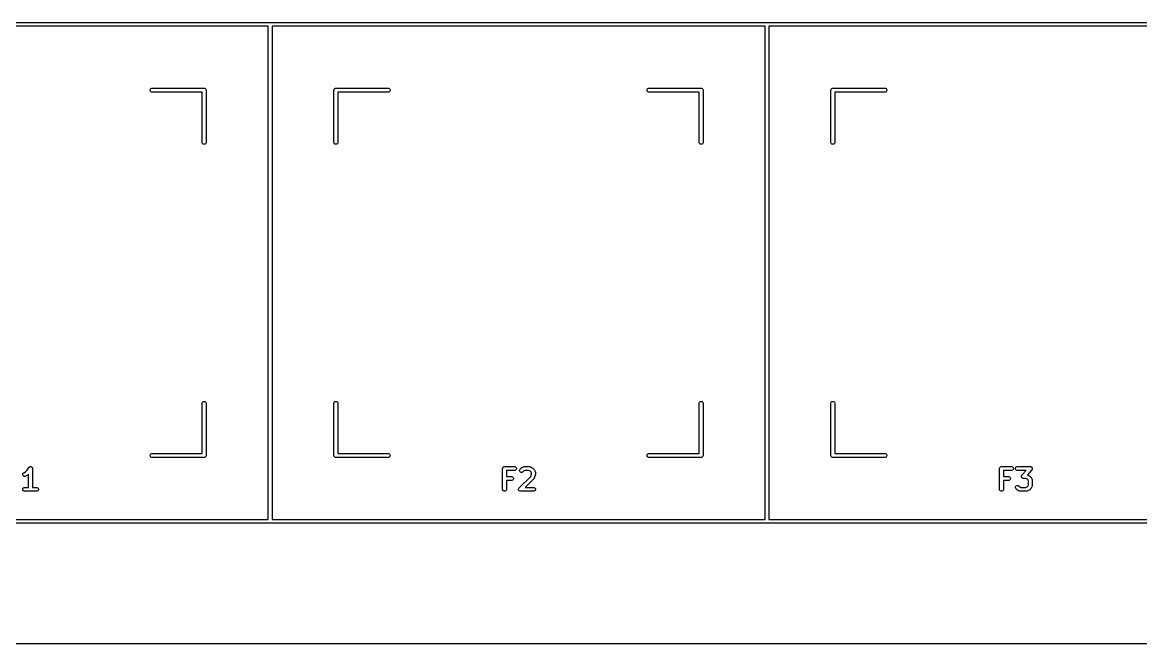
# Model space of a CAD drawing. Extents: x 48 to 353, y -180 to -61.
# Drawn here: x 77.15 to 120.03, y -84.45 to -60.64 of the extents above; entities that cross this region are included whole.
import ezdxf

# ---------------------------------------------------------------- set-up
doc = ezdxf.new("R2010")
doc.units = 0
doc.layers.add('BLACK', color=7, linetype='CONTINUOUS')

msp = doc.modelspace()

# ---------------------------------------------------------------- linework, layer by layer
at = {"layer": 'BLACK', "linetype": 'CONTINUOUS'}
for p, q in [((67.6, -60.6375), (86.65, -60.6375)), ((86.575, -60.7875), (67.675, -60.7875)), ((86.575, -79.6875), (86.575, -60.7875)), ((86.65, -60.6375), (105.7, -60.6375)), ((86.725, -60.7875), (86.725, -79.6875)), ((105.625, -60.7875), (86.725, -60.7875)), ((105.625, -79.6875), (105.625, -60.7875)), ((105.7, -60.6375), (124.75, -60.6375)), ((105.775, -60.7875), (105.775, -79.6875)), ((124.675, -60.7875), (105.775, -60.7875)), ((82.051441, -63.222868), (82.06264, -63.195832)), ((82.051441, -63.252132), (82.051441, -63.222868)), ((82.06264, -63.279168), (82.051441, -63.252132)), ((82.06264, -63.195832), (82.083332, -63.17514)), ((82.083332, -63.29986), (82.06264, -63.279168)), ((82.083332, -63.17514), (82.110368, -63.163941)), ((82.110368, -63.311059), (82.083332, -63.29986)), ((82.110368, -63.163941), (82.125, -63.1625)), ((82.125, -63.3125), (82.110368, -63.311059)), ((82.125, -63.1625), (84.125, -63.1625)), ((84.05, -63.3125), (82.125, -63.3125)), ((84.05, -65.2375), (84.05, -63.3125)), ((84.125, -63.1625), (84.139632, -63.163941)), ((84.139632, -63.163941), (84.166668, -63.17514)), ((84.166668, -63.17514), (84.18736, -63.195832)), ((84.18736, -63.195832), (84.198559, -63.222868)), ((84.198559, -63.222868), (84.2, -63.2375)), ((84.2, -63.2375), (84.2, -65.2375)), ((89.1, -63.2375), (89.101441, -63.222868)), ((89.1, -65.2375), (89.1, -63.2375)), ((89.101441, -63.222868), (89.11264, -63.195832)), ((89.11264, -63.195832), (89.133332, -63.17514)), ((89.133332, -63.17514), (89.160368, -63.163941)), ((89.160368, -63.163941), (89.175, -63.1625)), ((89.175, -63.1625), (91.175, -63.1625)), ((91.175, -63.3125), (89.25, -63.3125)), ((89.25, -63.3125), (89.25, -65.2375)), ((91.175, -63.1625), (91.189632, -63.163941)), ((91.189632, -63.311059), (91.175, -63.3125)), ((91.189632, -63.163941), (91.216668, -63.17514)), ((91.216668, -63.29986), (91.189632, -63.311059)), ((91.216668, -63.17514), (91.23736, -63.195832)), ((91.23736, -63.279168), (91.216668, -63.29986)), ((91.23736, -63.195832), (91.248559, -63.222868)), ((91.248559, -63.252132), (91.23736, -63.279168)), ((91.248559, -63.222868), (91.248559, -63.252132)), ((101.101441, -63.222868), (101.11264, -63.195832)), ((101.101441, -63.252132), (101.101441, -63.222868)), ((101.11264, -63.279168), (101.101441, -63.252132)), ((101.11264, -63.195832), (101.133332, -63.17514)), ((101.133332, -63.29986), (101.11264, -63.279168)), ((101.133332, -63.17514), (101.160368, -63.163941)), ((101.160368, -63.311059), (101.133332, -63.29986)), ((101.160368, -63.163941), (101.175, -63.1625)), ((101.175, -63.3125), (101.160368, -63.311059)), ((101.175, -63.1625), (103.175, -63.1625)), ((103.1, -63.3125), (101.175, -63.3125)), ((103.1, -65.2375), (103.1, -63.3125)), ((103.175, -63.1625), (103.189632, -63.163941)), ((103.189632, -63.163941), (103.216668, -63.17514)), ((103.216668, -63.17514), (103.23736, -63.195832)), ((103.23736, -63.195832), (103.248559, -63.222868)), ((103.248559, -63.222868), (103.25, -63.2375)), ((103.25, -63.2375), (103.25, -65.2375)), ((108.15, -63.2375), (108.151441, -63.222868)), ((108.15, -65.2375), (108.15, -63.2375)), ((108.151441, -63.222868), (108.16264, -63.195832)), ((108.16264, -63.195832), (108.183332, -63.17514)), ((108.183332, -63.17514), (108.210368, -63.163941)), ((108.210368, -63.163941), (108.225, -63.1625)), ((108.225, -63.1625), (110.225, -63.1625)), ((110.225, -63.3125), (108.3, -63.3125)), ((108.3, -63.3125), (108.3, -65.2375)), ((110.225, -63.1625), (110.239632, -63.163941)), ((110.239632, -63.311059), (110.225, -63.3125)), ((110.239632, -63.163941), (110.266668, -63.17514)), ((110.266668, -63.29986), (110.239632, -63.311059)), ((110.266668, -63.17514), (110.28736, -63.195832)), ((110.28736, -63.279168), (110.266668, -63.29986)), ((110.28736, -63.195832), (110.298559, -63.222868)), ((110.298559, -63.252132), (110.28736, -63.279168)), ((110.298559, -63.222868), (110.298559, -63.252132)), ((84.051441, -65.252132), (84.05, -65.2375)), ((84.06264, -65.279168), (84.051441, -65.252132)), ((84.083332, -65.29986), (84.06264, -65.279168)), ((84.110368, -65.311059), (84.083332, -65.29986)), ((84.139632, -65.311059), (84.110368, -65.311059)), ((84.166668, -65.29986), (84.139632, -65.311059)), ((84.18736, -65.279168), (84.166668, -65.29986)), ((84.198559, -65.252132), (84.18736, -65.279168)), ((84.2, -65.2375), (84.198559, -65.252132)), ((89.101441, -65.252132), (89.1, -65.2375)), ((89.11264, -65.279168), (89.101441, -65.252132)), ((89.133332, -65.29986), (89.11264, -65.279168)), ((89.160368, -65.311059), (89.133332, -65.29986)), ((89.189632, -65.311059), (89.160368, -65.311059)), ((89.216668, -65.29986), (89.189632, -65.311059)), ((89.23736, -65.279168), (89.216668, -65.29986)), ((89.248559, -65.252132), (89.23736, -65.279168)), ((89.25, -65.2375), (89.248559, -65.252132)), ((103.101441, -65.252132), (103.1, -65.2375)), ((103.11264, -65.279168), (103.101441, -65.252132)), ((103.133332, -65.29986), (103.11264, -65.279168)), ((103.160368, -65.311059), (103.133332, -65.29986)), ((103.189632, -65.311059), (103.160368, -65.311059)), ((103.216668, -65.29986), (103.189632, -65.311059)), ((103.23736, -65.279168), (103.216668, -65.29986)), ((103.248559, -65.252132), (103.23736, -65.279168)), ((103.25, -65.2375), (103.248559, -65.252132)), ((108.151441, -65.252132), (108.15, -65.2375)), ((108.16264, -65.279168), (108.151441, -65.252132)), ((108.183332, -65.29986), (108.16264, -65.279168)), ((108.210368, -65.311059), (108.183332, -65.29986)), ((108.239632, -65.311059), (108.210368, -65.311059)), ((108.266668, -65.29986), (108.239632, -65.311059)), ((108.28736, -65.279168), (108.266668, -65.29986)), ((108.298559, -65.252132), (108.28736, -65.279168)), ((108.3, -65.2375), (108.298559, -65.252132)), ((84.05, -75.2375), (84.051441, -75.222868)), ((84.05, -77.1625), (84.05, -75.2375)), ((84.051441, -75.222868), (84.06264, -75.195832)), ((84.06264, -75.195832), (84.083332, -75.17514)), ((84.083332, -75.17514), (84.110368, -75.163941)), ((84.110368, -75.163941), (84.139632, -75.163941)), ((84.139632, -75.163941), (84.166668, -75.17514)), ((84.166668, -75.17514), (84.18736, -75.195832)), ((84.18736, -75.195832), (84.198559, -75.222868)), ((84.198559, -75.222868), (84.2, -75.2375)), ((84.2, -75.2375), (84.2, -77.2375)), ((89.1, -75.2375), (89.101441, -75.222868)), ((89.1, -77.2375), (89.1, -75.2375)), ((89.101441, -75.222868), (89.11264, -75.195832)), ((89.11264, -75.195832), (89.133332, -75.17514)), ((89.133332, -75.17514), (89.160368, -75.163941)), ((89.160368, -75.163941), (89.189632, -75.163941)), ((89.189632, -75.163941), (89.216668, -75.17514)), ((89.216668, -75.17514), (89.23736, -75.195832)), ((89.23736, -75.195832), (89.248559, -75.222868)), ((89.248559, -75.222868), (89.25, -75.2375)), ((89.25, -75.2375), (89.25, -77.1625)), ((103.1, -75.2375), (103.101441, -75.222868)), ((103.1, -77.1625), (103.1, -75.2375)), ((103.101441, -75.222868), (103.11264, -75.195832)), ((103.11264, -75.195832), (103.133332, -75.17514)), ((103.133332, -75.17514), (103.160368, -75.163941)), ((103.160368, -75.163941), (103.189632, -75.163941)), ((103.189632, -75.163941), (103.216668, -75.17514)), ((103.216668, -75.17514), (103.23736, -75.195832)), ((103.23736, -75.195832), (103.248559, -75.222868)), ((103.248559, -75.222868), (103.25, -75.2375)), ((103.25, -75.2375), (103.25, -77.2375)), ((108.15, -75.2375), (108.151441, -75.222868)), ((108.15, -77.2375), (108.15, -75.2375)), ((108.151441, -75.222868), (108.16264, -75.195832)), ((108.16264, -75.195832), (108.183332, -75.17514)), ((108.183332, -75.17514), (108.210368, -75.163941)), ((108.210368, -75.163941), (108.239632, -75.163941)), ((108.239632, -75.163941), (108.266668, -75.17514)), ((108.266668, -75.17514), (108.28736, -75.195832)), ((108.28736, -75.195832), (108.298559, -75.222868)), ((108.298559, -75.222868), (108.3, -75.2375)), ((108.3, -75.2375), (108.3, -77.1625)), ((82.083332, -77.17514), (82.110368, -77.163941)), ((82.110368, -77.163941), (82.125, -77.1625)), ((82.125, -77.1625), (84.05, -77.1625)), ((89.25, -77.1625), (91.175, -77.1625)), ((91.175, -77.1625), (91.189632, -77.163941)), ((91.189632, -77.163941), (91.216668, -77.17514)), ((101.133332, -77.17514), (101.160368, -77.163941)), ((101.160368, -77.163941), (101.175, -77.1625)), ((101.175, -77.1625), (103.1, -77.1625)), ((108.3, -77.1625), (110.225, -77.1625)), ((110.225, -77.1625), (110.239632, -77.163941)), ((110.239632, -77.163941), (110.266668, -77.17514)), ((82.051441, -77.222868), (82.06264, -77.195832)), ((82.051441, -77.252132), (82.051441, -77.222868)), ((82.06264, -77.279168), (82.051441, -77.252132)), ((82.06264, -77.195832), (82.083332, -77.17514)), ((82.083332, -77.29986), (82.06264, -77.279168)), ((82.110368, -77.311059), (82.083332, -77.29986)), ((82.125, -77.3125), (82.110368, -77.311059)), ((84.125, -77.3125), (82.125, -77.3125)), ((84.139632, -77.311059), (84.125, -77.3125)), ((84.166668, -77.29986), (84.139632, -77.311059)), ((84.18736, -77.279168), (84.166668, -77.29986)), ((84.198559, -77.252132), (84.18736, -77.279168)), ((84.2, -77.2375), (84.198559, -77.252132)), ((89.101441, -77.252132), (89.1, -77.2375)), ((89.11264, -77.279168), (89.101441, -77.252132)), ((89.133332, -77.29986), (89.11264, -77.279168)), ((89.160368, -77.311059), (89.133332, -77.29986)), ((89.175, -77.3125), (89.160368, -77.311059)), ((91.175, -77.3125), (89.175, -77.3125)), ((91.189632, -77.311059), (91.175, -77.3125)), ((91.216668, -77.29986), (91.189632, -77.311059)), ((91.216668, -77.17514), (91.23736, -77.195832)), ((91.23736, -77.279168), (91.216668, -77.29986)), ((91.23736, -77.195832), (91.248559, -77.222868)), ((91.248559, -77.252132), (91.23736, -77.279168)), ((91.248559, -77.222868), (91.248559, -77.252132)), ((101.101441, -77.222868), (101.11264, -77.195832)), ((101.101441, -77.252132), (101.101441, -77.222868)), ((101.11264, -77.279168), (101.101441, -77.252132)), ((101.11264, -77.195832), (101.133332, -77.17514)), ((101.133332, -77.29986), (101.11264, -77.279168)), ((101.160368, -77.311059), (101.133332, -77.29986)), ((101.175, -77.3125), (101.160368, -77.311059)), ((103.175, -77.3125), (101.175, -77.3125)), ((103.189632, -77.311059), (103.175, -77.3125)), ((103.216668, -77.29986), (103.189632, -77.311059)), ((103.23736, -77.279168), (103.216668, -77.29986)), ((103.248559, -77.252132), (103.23736, -77.279168)), ((103.25, -77.2375), (103.248559, -77.252132)), ((108.151441, -77.252132), (108.15, -77.2375)), ((108.16264, -77.279168), (108.151441, -77.252132)), ((108.183332, -77.29986), (108.16264, -77.279168)), ((108.210368, -77.311059), (108.183332, -77.29986)), ((108.225, -77.3125), (108.210368, -77.311059)), ((110.225, -77.3125), (108.225, -77.3125)), ((110.239632, -77.311059), (110.225, -77.3125)), ((110.266668, -77.29986), (110.239632, -77.311059)), ((110.266668, -77.17514), (110.28736, -77.195832)), ((110.28736, -77.279168), (110.266668, -77.29986)), ((110.28736, -77.195832), (110.298559, -77.222868)), ((110.298559, -77.252132), (110.28736, -77.279168)), ((110.298559, -77.222868), (110.298559, -77.252132)), ((77.164874, -77.956485), (77.174128, -77.928724)), ((77.166948, -77.985675), (77.164874, -77.956485)), ((77.180035, -78.01185), (77.166948, -77.985675)), ((77.174128, -77.928724), (77.193301, -77.906616)), ((77.202143, -78.031023), (77.180035, -78.01185)), ((77.193301, -77.906616), (77.205744, -77.898784)), ((77.205744, -77.898784), (77.271048, -77.866131)), ((77.271048, -77.866131), (77.33338, -77.8038)), ((77.349017, -77.994853), (77.272826, -78.032948)), ((77.33338, -77.8038), (77.405453, -77.695692)), ((77.355316, -77.990888), (77.349017, -77.994853)), ((77.357144, -77.990131), (77.355316, -77.990888)), ((77.3592, -77.988442), (77.357144, -77.990131)), ((77.36146, -77.987021), (77.3592, -77.988442)), ((77.362759, -77.985522), (77.36146, -77.987021)), ((77.368509, -77.980804), (77.362759, -77.985522)), ((77.392857, -77.956455), (77.368509, -77.980804)), ((77.392857, -78.462295), (77.392857, -77.956455)), ((77.405453, -77.695692), (77.405487, -77.695649)), ((77.405487, -77.695649), (77.405497, -77.695627)), ((77.405497, -77.695627), (77.405548, -77.695575)), ((77.405548, -77.695575), (77.414769, -77.684317)), ((77.414769, -77.684317), (77.420938, -77.680185)), ((77.420938, -77.680185), (77.426189, -77.674935)), ((77.426189, -77.674935), (77.432978, -77.672122)), ((77.432978, -77.672122), (77.439084, -77.668034)), ((77.439084, -77.668034), (77.446364, -77.666577)), ((77.446364, -77.666577), (77.453225, -77.663736)), ((77.453225, -77.663736), (77.460574, -77.663736)), ((77.460574, -77.663736), (77.467779, -77.662295)), ((77.467779, -77.662295), (77.475063, -77.663736)), ((77.475063, -77.663736), (77.482489, -77.663736)), ((77.482489, -77.663736), (77.489277, -77.666547)), ((77.489277, -77.666547), (77.496486, -77.667974)), ((77.496486, -77.667974), (77.502664, -77.672093)), ((77.502664, -77.672093), (77.509525, -77.674935)), ((77.509525, -77.674935), (77.51472, -77.68013)), ((77.51472, -77.68013), (77.520835, -77.684207)), ((77.520835, -77.684207), (77.524966, -77.690376)), ((77.524966, -77.690376), (77.530217, -77.695627)), ((77.530217, -77.695627), (77.533029, -77.702416)), ((77.533029, -77.702416), (77.537118, -77.708522)), ((77.537118, -77.708522), (77.538574, -77.715802)), ((77.538574, -77.715802), (77.541416, -77.722663)), ((77.541416, -77.722663), (77.542841, -77.737141)), ((77.542841, -77.737141), (77.542857, -77.737217)), ((77.542857, -77.737217), (77.542851, -77.737242)), ((77.542851, -77.737242), (77.542857, -77.737295)), ((77.542857, -77.737295), (77.542857, -78.462295)), ((95.566667, -77.737295), (95.568108, -77.722663)), ((95.566667, -78.537295), (95.566667, -77.737295)), ((95.568108, -77.722663), (95.579307, -77.695627)), ((95.579307, -77.695627), (95.599999, -77.674935)), ((95.599999, -77.674935), (95.627035, -77.663736)), ((95.627035, -77.663736), (95.641667, -77.662295)), ((95.641667, -77.662295), (96.022619, -77.662295)), ((96.022619, -77.812295), (95.716667, -77.812295)), ((95.716667, -77.812295), (95.716667, -78.043247)), ((96.022619, -77.662295), (96.037251, -77.663736)), ((96.037251, -77.810854), (96.022619, -77.812295)), ((96.037251, -77.663736), (96.064287, -77.674935)), ((96.064287, -77.799655), (96.037251, -77.810854)), ((96.064287, -77.674935), (96.084979, -77.695627)), ((96.084979, -77.778963), (96.064287, -77.799655)), ((96.084979, -77.695627), (96.096178, -77.722663)), ((96.096178, -77.751927), (96.084979, -77.778963)), ((96.096178, -77.722663), (96.096178, -77.751927)), ((96.215726, -77.798853), (96.226925, -77.771817)), ((96.215726, -77.828115), (96.215726, -77.798853)), ((96.226924, -77.855152), (96.215726, -77.828115)), ((96.247617, -77.875845), (96.226924, -77.855152)), ((96.226925, -77.771817), (96.236253, -77.760451)), ((96.236253, -77.760451), (96.274349, -77.722356)), ((96.274653, -77.887044), (96.247617, -77.875845)), ((96.274349, -77.722356), (96.280097, -77.717638)), ((96.303915, -77.887044), (96.274653, -77.887044)), ((96.280097, -77.717638), (96.281397, -77.71614)), ((96.281397, -77.71614), (96.283655, -77.714718)), ((96.283655, -77.714718), (96.285714, -77.713029)), ((96.285714, -77.713029), (96.287543, -77.712271)), ((96.287543, -77.712271), (96.29384, -77.708308)), ((96.29384, -77.708308), (96.37003, -77.670213)), ((96.330952, -77.875846), (96.303915, -77.887044)), ((96.342317, -77.866519), (96.330952, -77.875846)), ((96.371807, -77.837029), (96.342317, -77.866519)), ((96.37003, -77.670213), (96.383762, -77.664958)), ((96.421276, -77.812295), (96.371807, -77.837029)), ((96.383762, -77.664958), (96.386449, -77.664767)), ((96.386449, -77.664767), (96.388939, -77.663736)), ((96.388939, -77.663736), (96.403571, -77.662295)), ((96.403571, -77.662295), (96.594047, -77.662295)), ((96.576342, -77.812295), (96.421276, -77.812295)), ((96.625811, -77.837029), (96.576342, -77.812295)), ((96.594047, -77.662295), (96.608679, -77.663736)), ((96.608679, -77.663736), (96.611168, -77.664767)), ((96.611168, -77.664767), (96.613856, -77.664958)), ((96.613856, -77.664958), (96.627588, -77.670213)), ((96.646693, -77.857911), (96.625811, -77.837029)), ((96.627588, -77.670213), (96.703779, -77.708308)), ((96.64278, -78.039638), (96.671428, -77.953696)), ((96.671428, -77.90738), (96.646693, -77.857911)), ((96.671428, -77.953696), (96.671428, -77.90738)), ((96.703779, -77.708308), (96.710078, -77.712272)), ((96.710078, -77.712272), (96.711906, -77.71303)), ((96.711906, -77.71303), (96.713962, -77.714718)), ((96.713962, -77.714718), (96.716222, -77.71614)), ((96.716222, -77.71614), (96.717521, -77.717638)), ((96.717521, -77.717638), (96.723271, -77.722357)), ((96.723271, -77.722357), (96.761366, -77.760452)), ((96.761366, -77.760452), (96.766084, -77.766201)), ((96.766084, -77.766201), (96.767583, -77.767501)), ((96.767583, -77.767501), (96.769004, -77.76976)), ((96.769004, -77.76976), (96.770693, -77.771817)), ((96.770693, -77.771817), (96.77145, -77.773644)), ((96.77145, -77.773644), (96.775415, -77.779944)), ((96.775415, -77.779944), (96.81351, -77.856135)), ((96.817579, -77.989583), (96.779484, -78.103869)), ((96.81351, -77.856135), (96.818765, -77.869867)), ((96.819228, -77.982329), (96.817579, -77.989583)), ((96.818765, -77.869867), (96.818955, -77.872554)), ((96.818955, -77.872554), (96.819987, -77.875044)), ((96.819987, -77.980498), (96.819228, -77.982329)), ((96.819987, -77.875044), (96.821428, -77.889676)), ((96.820248, -77.977843), (96.819987, -77.980498)), ((96.820839, -77.975246), (96.820248, -77.977843)), ((96.821428, -77.965866), (96.820698, -77.973271)), ((96.820698, -77.973271), (96.820839, -77.975246)), ((96.821428, -77.889676), (96.821428, -77.965866)), ((114.616667, -77.737295), (114.618108, -77.722663)), ((114.616667, -78.537295), (114.616667, -77.737295)), ((114.618108, -77.722663), (114.629307, -77.695627)), ((114.629307, -77.695627), (114.649999, -77.674935)), ((114.649999, -77.674935), (114.677035, -77.663736)), ((114.677035, -77.663736), (114.691667, -77.662295)), ((114.691667, -77.662295), (115.072619, -77.662295)), ((115.072619, -77.812295), (114.766667, -77.812295)), ((114.766667, -77.812295), (114.766667, -78.043247)), ((115.072619, -77.662295), (115.087251, -77.663736)), ((115.087251, -77.810854), (115.072619, -77.812295)), ((115.087251, -77.663736), (115.114287, -77.674935)), ((115.114287, -77.799655), (115.087251, -77.810854)), ((115.114287, -77.674935), (115.134979, -77.695627)), ((115.134979, -77.778963), (115.114287, -77.799655)), ((115.134979, -77.695627), (115.146178, -77.722663)), ((115.146178, -77.751927), (115.134979, -77.778963)), ((115.146178, -77.722663), (115.146178, -77.751927)), ((115.227631, -77.722663), (115.23883, -77.695627)), ((115.227631, -77.751927), (115.227631, -77.722663)), ((115.23883, -77.778963), (115.227631, -77.751927)), ((115.23883, -77.695627), (115.259522, -77.674935)), ((115.259522, -77.799655), (115.23883, -77.778963)), ((115.259522, -77.674935), (115.286558, -77.663736)), ((115.286558, -77.810854), (115.259522, -77.799655)), ((115.286558, -77.663736), (115.30119, -77.662295)), ((115.30119, -77.812295), (115.286558, -77.810854)), ((115.30119, -77.662295), (115.796428, -77.662295)), ((115.631146, -77.812295), (115.30119, -77.812295)), ((115.456203, -78.027425), (115.460866, -78.016167)), ((115.460866, -78.016167), (115.464768, -78.00463)), ((115.464768, -78.00463), (115.466853, -78.001712)), ((115.466853, -78.001712), (115.467402, -78.000389)), ((115.467402, -78.000389), (115.468797, -77.998993)), ((115.468797, -77.998993), (115.473319, -77.992669)), ((115.473319, -77.992669), (115.631146, -77.812295)), ((115.852872, -77.786682), (115.684911, -77.978636)), ((115.684911, -77.978636), (115.753779, -78.01307)), ((115.753779, -78.01307), (115.760078, -78.017034)), ((115.760078, -78.017034), (115.761906, -78.017792)), ((115.761906, -78.017792), (115.763962, -78.01948)), ((115.763962, -78.01948), (115.766222, -78.020902)), ((115.766222, -78.020902), (115.767521, -78.0224)), ((115.767521, -78.0224), (115.773271, -78.027119)), ((115.796428, -77.662295), (115.80416, -77.663056)), ((115.80416, -77.663056), (115.806134, -77.662925)), ((115.806134, -77.662925), (115.807493, -77.663384)), ((115.807493, -77.663384), (115.81106, -77.663736)), ((115.81106, -77.663736), (115.822311, -77.668396)), ((115.822311, -77.668396), (115.833855, -77.672301)), ((115.833855, -77.672301), (115.835759, -77.673966)), ((115.835759, -77.673966), (115.838096, -77.674935)), ((115.838096, -77.674935), (115.846706, -77.683545)), ((115.846706, -77.683545), (115.855879, -77.691571)), ((115.857392, -77.780358), (115.852872, -77.786682)), ((115.855879, -77.691571), (115.857001, -77.69384)), ((115.857001, -77.69384), (115.858788, -77.695627)), ((115.858788, -77.778963), (115.857392, -77.780358)), ((115.858788, -77.695627), (115.863446, -77.706874)), ((115.859336, -77.777639), (115.858788, -77.778963)), ((115.861422, -77.774722), (115.859336, -77.777639)), ((115.865326, -77.763178), (115.861422, -77.774722)), ((115.863446, -77.706874), (115.868851, -77.717802)), ((115.869987, -77.751927), (115.865326, -77.763178)), ((115.868851, -77.717802), (115.869019, -77.720326)), ((115.869019, -77.720326), (115.869987, -77.722663)), ((115.869987, -77.722663), (115.869987, -77.734838)), ((115.869987, -77.734838), (115.870798, -77.747001)), ((115.870798, -77.747001), (115.869987, -77.749398)), ((115.869987, -77.749398), (115.869987, -77.751927)), ((77.229904, -78.040277), (77.202143, -78.031023)), ((77.259094, -78.038203), (77.229904, -78.040277)), ((77.272826, -78.032948), (77.259094, -78.038203)), ((95.716667, -78.043247), (95.908333, -78.043247)), ((95.908333, -78.193247), (95.716667, -78.193247)), ((95.716667, -78.193247), (95.716667, -78.537295)), ((95.908333, -78.043247), (95.922965, -78.044688)), ((95.922965, -78.191806), (95.908333, -78.193247)), ((95.922965, -78.044688), (95.950001, -78.055887)), ((95.950001, -78.180607), (95.922965, -78.191806)), ((95.950001, -78.055887), (95.970693, -78.076579)), ((95.970693, -78.159915), (95.950001, -78.180607)), ((95.970693, -78.076579), (95.981892, -78.103615)), ((95.981892, -78.132879), (95.970693, -78.159915)), ((95.981892, -78.103615), (95.981892, -78.132879)), ((96.198157, -78.484262), (96.64278, -78.039638)), ((96.761366, -78.133185), (96.432256, -78.462295)), ((96.770694, -78.12182), (96.761366, -78.133185)), ((96.771726, -78.119327), (96.770694, -78.12182)), ((96.77349, -78.117294), (96.771726, -78.119327)), ((96.779484, -78.103869), (96.77349, -78.117294)), ((114.766667, -78.043247), (114.958333, -78.043247)), ((114.958333, -78.193247), (114.766667, -78.193247)), ((114.766667, -78.193247), (114.766667, -78.537295)), ((114.958333, -78.043247), (114.972965, -78.044688)), ((114.972965, -78.191806), (114.958333, -78.193247)), ((114.972965, -78.044688), (115.000001, -78.055887)), ((115.000001, -78.180607), (114.972965, -78.191806)), ((115.000001, -78.055887), (115.020693, -78.076579)), ((115.020693, -78.159915), (115.000001, -78.180607)), ((115.020693, -78.076579), (115.031892, -78.103615)), ((115.031892, -78.132879), (115.020693, -78.159915)), ((115.031892, -78.103615), (115.031892, -78.132879)), ((115.227631, -78.446472), (115.23883, -78.419436)), ((115.227631, -78.475734), (115.227631, -78.446472)), ((115.23883, -78.419436), (115.259523, -78.398743)), ((115.259523, -78.398743), (115.28656, -78.387545)), ((115.28656, -78.387545), (115.315822, -78.387545)), ((115.315822, -78.387545), (115.342858, -78.398744)), ((115.342858, -78.398744), (115.354224, -78.408072)), ((115.354224, -78.408072), (115.383712, -78.437561)), ((115.383712, -78.437561), (115.433181, -78.462295)), ((115.455393, -78.032351), (115.456203, -78.029955)), ((115.456203, -78.044504), (115.455393, -78.032351)), ((115.456203, -78.029955), (115.456203, -78.027425)), ((115.456203, -78.056689), (115.456203, -78.044504)), ((115.45717, -78.059025), (115.456203, -78.056689)), ((115.457339, -78.061549), (115.45717, -78.059025)), ((115.462741, -78.072474), (115.457339, -78.061549)), ((115.467402, -78.083725), (115.462741, -78.072474)), ((115.469188, -78.085511), (115.467402, -78.083725)), ((115.470311, -78.087781), (115.469188, -78.085511)), ((115.479483, -78.095806), (115.470311, -78.087781)), ((115.488094, -78.104417), (115.479483, -78.095806)), ((115.49043, -78.105385), (115.488094, -78.104417)), ((115.492335, -78.107051), (115.49043, -78.105385)), ((115.503872, -78.110952), (115.492335, -78.107051)), ((115.51513, -78.115616), (115.503872, -78.110952)), ((115.5187, -78.115967), (115.51513, -78.115616)), ((115.520056, -78.116426), (115.5187, -78.115967)), ((115.522023, -78.116294), (115.520056, -78.116426)), ((115.529762, -78.117057), (115.522023, -78.116294)), ((115.626342, -78.117057), (115.529762, -78.117057)), ((115.675811, -78.141791), (115.626342, -78.117057)), ((115.626342, -78.462295), (115.67581, -78.437561)), ((115.67581, -78.437561), (115.696693, -78.416677)), ((115.696693, -78.162673), (115.675811, -78.141791)), ((115.721428, -78.212142), (115.696693, -78.162673)), ((115.696693, -78.416677), (115.721428, -78.367209)), ((115.721428, -78.367209), (115.721428, -78.212142)), ((115.773271, -78.027119), (115.811366, -78.065214)), ((115.811366, -78.065214), (115.816084, -78.070963)), ((115.816084, -78.070963), (115.817583, -78.072263)), ((115.817583, -78.072263), (115.819004, -78.074522)), ((115.819004, -78.074522), (115.820693, -78.076579)), ((115.820693, -78.076579), (115.82145, -78.078406)), ((115.82145, -78.078406), (115.825415, -78.084706)), ((115.825415, -78.084706), (115.86351, -78.160897)), ((115.86351, -78.418455), (115.825415, -78.494645)), ((115.86351, -78.160897), (115.868765, -78.174629)), ((115.868765, -78.404723), (115.86351, -78.418455)), ((115.868765, -78.174629), (115.868955, -78.177316)), ((115.868955, -78.402035), (115.868765, -78.404723)), ((115.868955, -78.177316), (115.869987, -78.179806)), ((115.869987, -78.399546), (115.868955, -78.402035)), ((115.869987, -78.179806), (115.871428, -78.194438)), ((115.871428, -78.384914), (115.869987, -78.399546)), ((115.871428, -78.194438), (115.871428, -78.384914)), ((77.165726, -78.522663), (77.176925, -78.495627)), ((77.165726, -78.551927), (77.165726, -78.522663)), ((77.176925, -78.578963), (77.165726, -78.551927)), ((77.176925, -78.495627), (77.197617, -78.474935)), ((77.197617, -78.599655), (77.176925, -78.578963)), ((77.197617, -78.474935), (77.224653, -78.463736)), ((77.224653, -78.610854), (77.197617, -78.599655)), ((77.224653, -78.463736), (77.239285, -78.462295)), ((77.239285, -78.612295), (77.224653, -78.610854)), ((77.239285, -78.462295), (77.392857, -78.462295)), ((77.696428, -78.612295), (77.239285, -78.612295)), ((77.542857, -78.462295), (77.696428, -78.462295)), ((77.696428, -78.462295), (77.71106, -78.463736)), ((77.71106, -78.610854), (77.696428, -78.612295)), ((77.71106, -78.463736), (77.738096, -78.474935)), ((77.738096, -78.599655), (77.71106, -78.610854)), ((77.738096, -78.474935), (77.758788, -78.495627)), ((77.758788, -78.578963), (77.738096, -78.599655)), ((77.758788, -78.495627), (77.769987, -78.522663)), ((77.769987, -78.551927), (77.758788, -78.578963)), ((77.769987, -78.522663), (77.769987, -78.551927)), ((95.568108, -78.551927), (95.566667, -78.537295)), ((95.579307, -78.578963), (95.568108, -78.551927)), ((95.599999, -78.599655), (95.579307, -78.578963)), ((95.627035, -78.610854), (95.599999, -78.599655)), ((95.656299, -78.610854), (95.627035, -78.610854)), ((95.683335, -78.599655), (95.656299, -78.610854)), ((95.704027, -78.578963), (95.683335, -78.599655)), ((95.715226, -78.551927), (95.704027, -78.578963)), ((95.716667, -78.537295), (95.715226, -78.551927)), ((96.177631, -78.522663), (96.18883, -78.495627)), ((96.177631, -78.551927), (96.177631, -78.522663)), ((96.18883, -78.578963), (96.177631, -78.551927)), ((96.18883, -78.495627), (96.198157, -78.484262)), ((96.209522, -78.599655), (96.18883, -78.578963)), ((96.236558, -78.610854), (96.209522, -78.599655)), ((96.25119, -78.612295), (96.236558, -78.610854)), ((96.746428, -78.612295), (96.25119, -78.612295)), ((96.432256, -78.462295), (96.746428, -78.462295)), ((96.746428, -78.462295), (96.76106, -78.463736)), ((96.76106, -78.610854), (96.746428, -78.612295)), ((96.76106, -78.463736), (96.788096, -78.474935)), ((96.788096, -78.599655), (96.76106, -78.610854)), ((96.788096, -78.474935), (96.808788, -78.495627)), ((96.808788, -78.578963), (96.788096, -78.599655)), ((96.808788, -78.495627), (96.819987, -78.522663)), ((96.819987, -78.551927), (96.808788, -78.578963)), ((96.819987, -78.522663), (96.819987, -78.551927)), ((114.618108, -78.551927), (114.616667, -78.537295)), ((114.629307, -78.578963), (114.618108, -78.551927)), ((114.649999, -78.599655), (114.629307, -78.578963)), ((114.677035, -78.610854), (114.649999, -78.599655)), ((114.706299, -78.610854), (114.677035, -78.610854)), ((114.733335, -78.599655), (114.706299, -78.610854)), ((114.754027, -78.578963), (114.733335, -78.599655)), ((114.765226, -78.551927), (114.754027, -78.578963)), ((114.766667, -78.537295), (114.765226, -78.551927)), ((115.238829, -78.502771), (115.227631, -78.475734)), ((115.248156, -78.514136), (115.238829, -78.502771)), ((115.286251, -78.552232), (115.248156, -78.514136)), ((115.292002, -78.556952), (115.286251, -78.552232)), ((115.293301, -78.55845), (115.292002, -78.556952)), ((115.295556, -78.559869), (115.293301, -78.55845)), ((115.297616, -78.56156), (115.295556, -78.559869)), ((115.299446, -78.562318), (115.297616, -78.56156)), ((115.305744, -78.566282), (115.299446, -78.562318)), ((115.381935, -78.604377), (115.305744, -78.566282)), ((115.395667, -78.609632), (115.381935, -78.604377)), ((115.398354, -78.609822), (115.395667, -78.609632)), ((115.400844, -78.610854), (115.398354, -78.609822)), ((115.415476, -78.612295), (115.400844, -78.610854)), ((115.644047, -78.612295), (115.415476, -78.612295)), ((115.433181, -78.462295), (115.626342, -78.462295)), ((115.658679, -78.610854), (115.644047, -78.612295)), ((115.661168, -78.609822), (115.658679, -78.610854)), ((115.663856, -78.609632), (115.661168, -78.609822)), ((115.677588, -78.604377), (115.663856, -78.609632)), ((115.753779, -78.566282), (115.677588, -78.604377)), ((115.760078, -78.562317), (115.753779, -78.566282)), ((115.761906, -78.56156), (115.760078, -78.562317)), ((115.763962, -78.559872), (115.761906, -78.56156)), ((115.766222, -78.55845), (115.763962, -78.559872)), ((115.767522, -78.55695), (115.766222, -78.55845)), ((115.773272, -78.552232), (115.767522, -78.55695)), ((115.811367, -78.514136), (115.773272, -78.552232)), ((115.816084, -78.508387), (115.811367, -78.514136)), ((115.817583, -78.507088), (115.816084, -78.508387)), ((115.819004, -78.504829), (115.817583, -78.507088)), ((115.820694, -78.502771), (115.819004, -78.504829)), ((115.821451, -78.500941), (115.820694, -78.502771)), ((115.825415, -78.494645), (115.821451, -78.500941)), ((67.675, -79.6875), (86.575, -79.6875)), ((86.725, -79.6875), (105.625, -79.6875)), ((105.775, -79.6875), (124.675, -79.6875)), ((86.65, -79.8375), (67.6, -79.8375)), ((105.7, -79.8375), (86.65, -79.8375)), ((124.75, -79.8375), (105.7, -79.8375)), ((67.6, -84.45), (86.65, -84.45)), ((86.65, -84.45), (105.7, -84.45)), ((105.7, -84.45), (124.75, -84.45))]:
    msp.add_line(p, q, dxfattribs=at)

doc.saveas('drawing.dxf')
